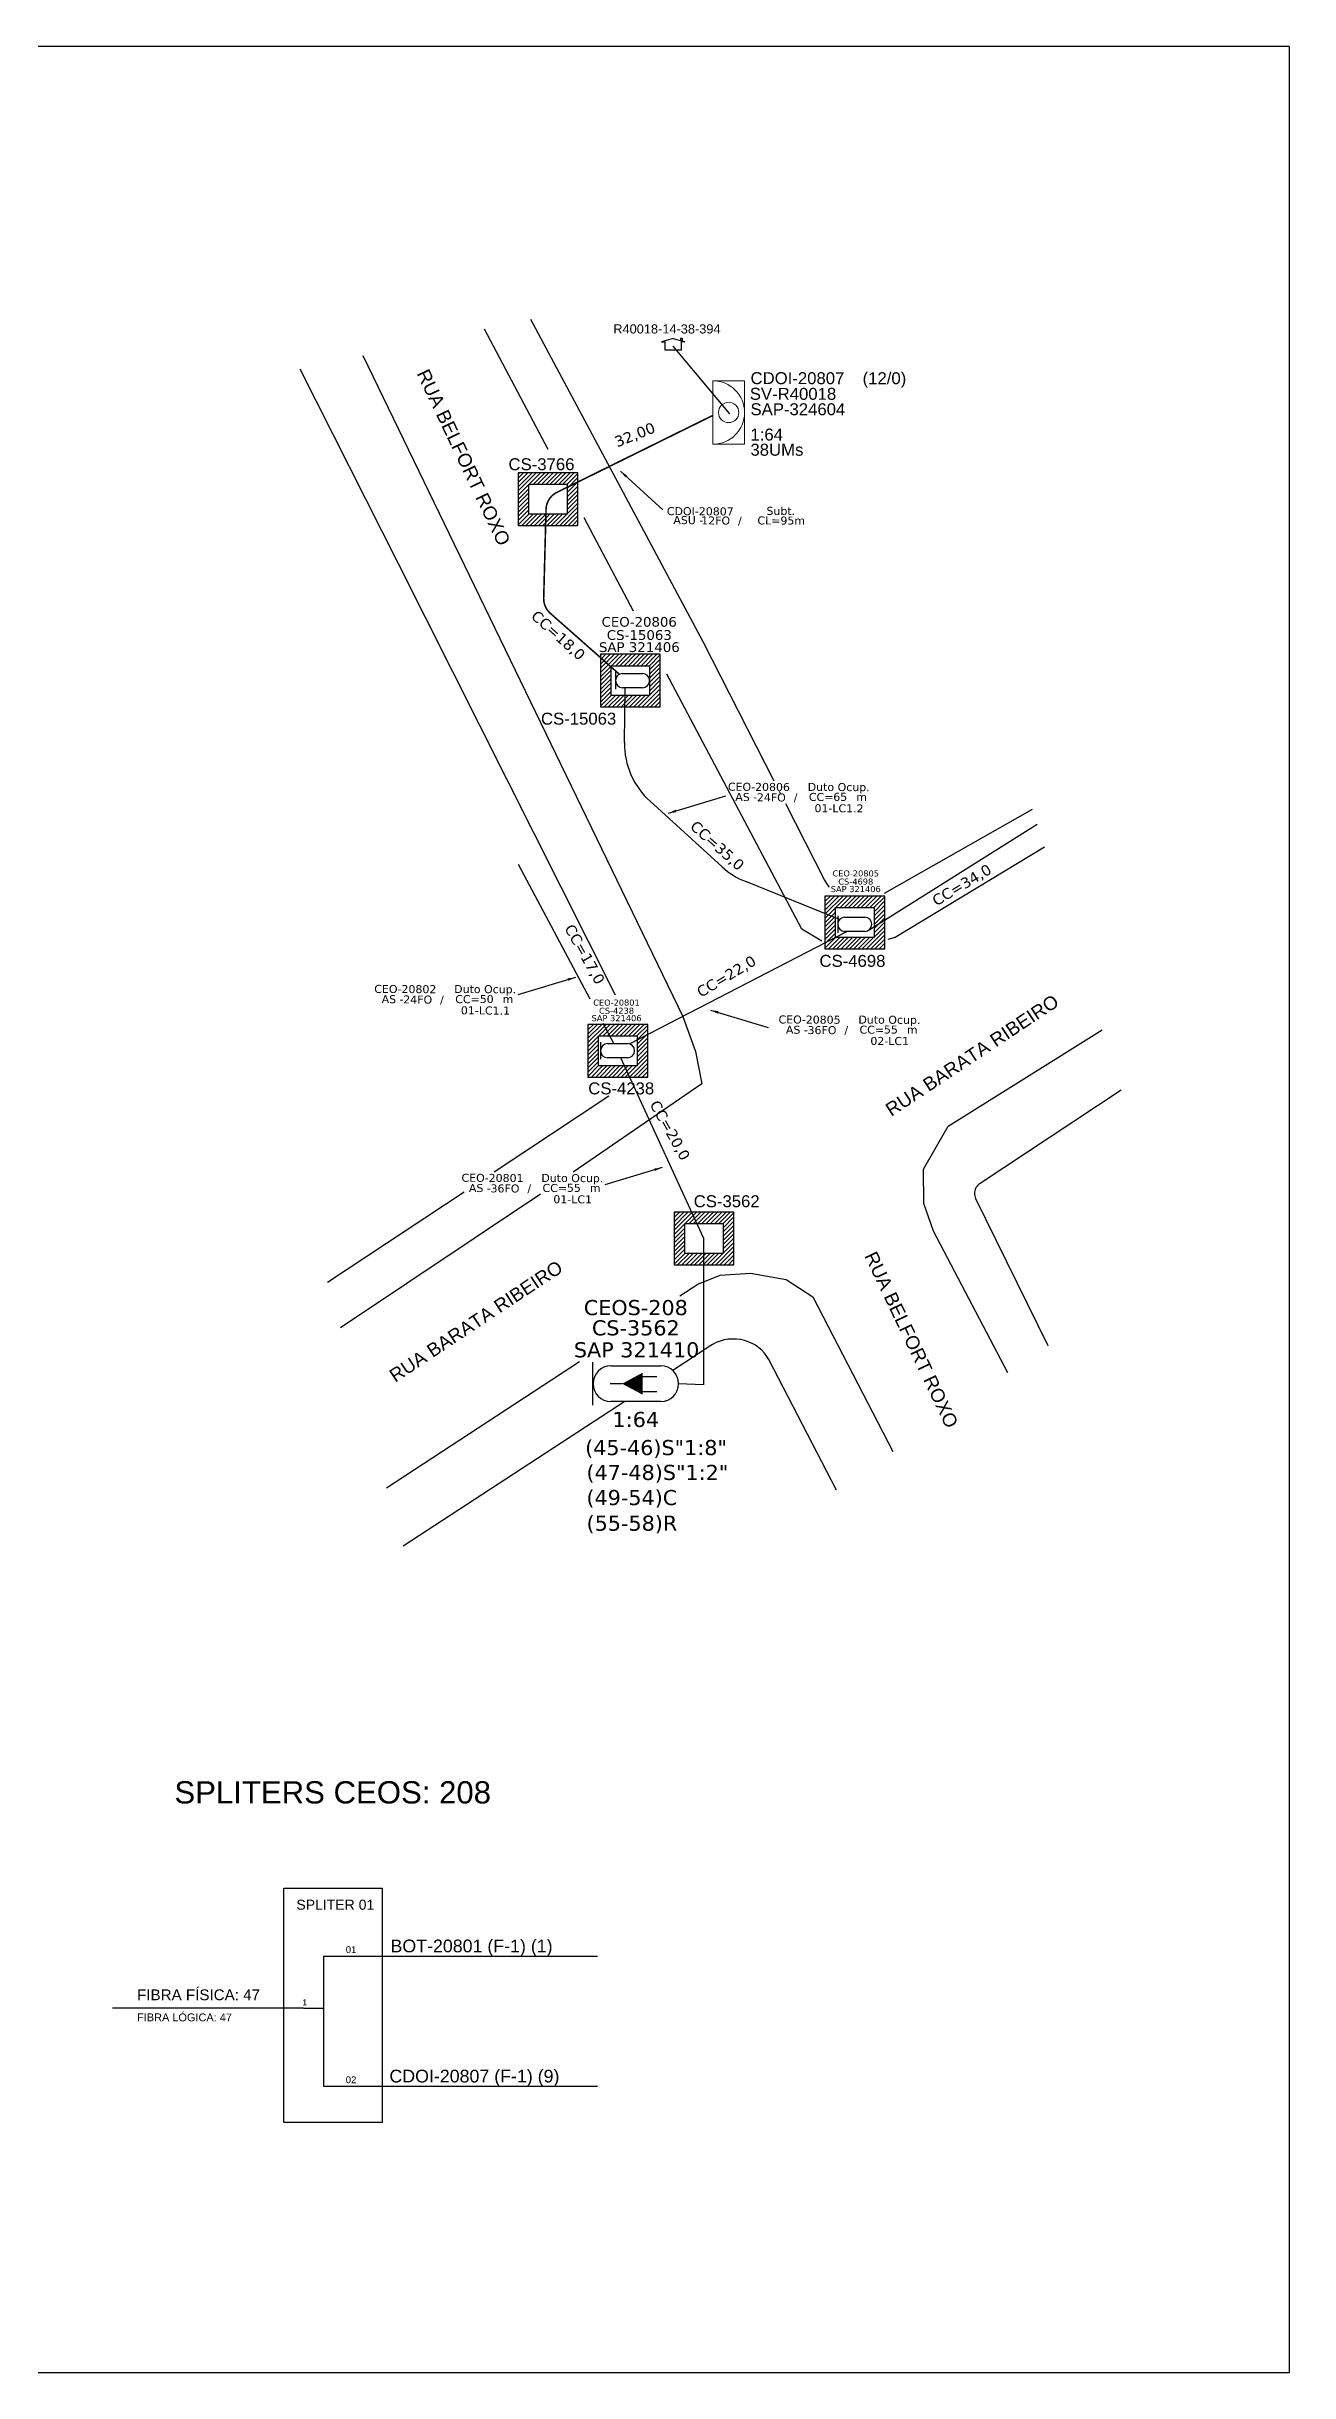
# Model space of a CAD drawing. Extents: x -4 to 837, y 1 to 595.
# Drawn here: x 520 to 837, y 1 to 595 of the extents above; entities that cross this region are included whole.
import ezdxf
from ezdxf.enums import TextEntityAlignment as Align

# ---------------------------------------------------------------- set-up
doc = ezdxf.new("R2010")
doc.units = 0
for name, color, linetype in [('10.0-Cartográfico', 4, 'Continuous'), ('10.1-Caixas Subterrâneas', 5, 'Continuous'), ('10.3-Nome das Ruas', 252, 'Continuous'), ('20.4-CEOS', 1, 'Continuous'), ('20.5-CEO', 1, 'Continuous'), ('CAP_A_INSTALAR', 1, 'Continuous'), ('celulas gpon', 7, 'Continuous'), ('Drop', 140, 'Continuous'), ('label_cabos', 7, 'Continuous'), ('Legenda', 1, 'Continuous'), ('surveys', 7, 'Continuous'), ('surveys legendas', 7, 'Continuous'), ('UNIFILAR', 7, 'Continuous')]:
    doc.layers.add(name, color=color, linetype=linetype)
doc.layers.add("20.0-LEGENDA DOS CDO'S", color=1, linetype='Continuous', lineweight=0)
doc.layers.add('20.1-CDO_INTERIOR', color=1, linetype='Continuous', lineweight=0)
doc.layers.add('EXTRA', color=50, linetype='Continuous', plot=False)
doc.styles.add('ARIAL', font='arial.ttf')
doc.styles.add('siredit', font='verdana.ttf')
doc.linetypes.add('FENCELINE1', pattern='A,0.25,-0.1,[133,ltypeshp.shx,S=0.1,R=0,X=-0.1,Y=0],-0.1,1', length=1.45)
doc.dimstyles.new('CC', dxfattribs={"dimtxt": 0.8, "dimasz": 2, "dimexe": 0.18, "dimexo": 0.0625, "dimgap": 0.09, "dimtad": 0, "dimdec": 0, "dimrnd": 1, "dimzin": 0, "dimdsep": 46, "dimtxsty": 'siredit', "dimblk": 'NONE', "dimcen": 0, "dimse1": 1, "dimse2": 1, "dimsd1": 1, "dimsd2": 1, "dimclrt": 7, "dimadec": 0, "dimazin": 0, "dimtfac": 1, "dimtdec": 0, "dimtofl": 0, "dimtmove": 0, "dimatfit": 3, "dimfxl": 0, "dimtolj": 1, "dimtzin": 0, "dimarcsym": 0})

# ---------------------------------------------------------------- blocks, each defined once
blk = doc.blocks.new('*X113')
at = {"color": 0, "linetype": 'Continuous'}
for p, q in [((-1.25, 0.34099), (-0.49099, 1.1)), ((-1.25, 0.517767), (-0.667767, 1.1)), ((-1.25, 0.694544), (-0.844544, 1.1)), ((-1.25, 0.87132), (-1.02132, 1.1)), ((-1.25, 1.048097), (-1.198097, 1.1)), ((-0.789214, 0.625), (-0.314214, 1.1)), ((-0.612437, 0.625), (-0.137437, 1.1)), ((-0.43566, 0.625), (0.03934, 1.1)), ((-0.258883, 0.625), (0.216117, 1.1)), ((-0.082107, 0.625), (0.392893, 1.1)), ((0.09467, 0.625), (0.56967, 1.1)), ((0.271447, 0.625), (0.746447, 1.1)), ((0.448223, 0.625), (0.923223, 1.1)), ((0.625, 0.625), (1.1, 1.1)), ((0.801777, 0.625), (1.25, 1.073223)), ((-1.25, 0.164214), (-0.8035, 0.610714)), ((-1.25, -0.012563), (-0.8035, 0.433937)), ((-1.25, -0.18934), (-0.8035, 0.25716)), ((-1.25, -0.366117), (-0.8035, 0.080383)), ((0.8035, 0.449947), (1.25, 0.896447)), ((0.8035, 0.27317), (1.25, 0.71967)), ((0.8035, 0.096393), (1.25, 0.542893)), ((0.8035, -0.080383), (1.25, 0.366117)), ((0.8035, -0.25716), (1.25, 0.18934)), ((0.8035, -0.433937), (1.25, 0.012563)), ((-1.25, -0.542893), (-0.8035, -0.096393)), ((-1.25, -0.71967), (-0.8035, -0.27317)), ((-1.25, -0.896447), (-0.8035, -0.449947)), ((-1.25, -1.073223), (-0.801777, -0.625)), ((-1.1, -1.1), (-0.625, -0.625)), ((-0.923223, -1.1), (-0.448223, -0.625)), ((-0.746447, -1.1), (-0.271447, -0.625)), ((-0.56967, -1.1), (-0.09467, -0.625)), ((-0.392893, -1.1), (0.082107, -0.625)), ((-0.216117, -1.1), (0.258883, -0.625)), ((-0.03934, -1.1), (0.43566, -0.625)), ((0.137437, -1.1), (0.612437, -0.625)), ((0.314214, -1.1), (0.789214, -0.625)), ((0.49099, -1.1), (1.25, -0.34099)), ((0.667767, -1.1), (1.25, -0.517767)), ((0.8035, -0.610714), (1.25, -0.164214)), ((0.844544, -1.1), (1.25, -0.694544)), ((1.02132, -1.1), (1.25, -0.87132)), ((1.198097, -1.1), (1.25, -1.048097))]:
    blk.add_line(p, q, dxfattribs=at)
blk = doc.blocks.new('_None')
blk = doc.blocks.new('Inst CB DT OCUP CFOA-SM-AS-80-TS-24')
at = {"layer": 'label_cabos', "color": 0, "style": 'siredit'}
for tag, flags, p in [('ID_ATIVIDADE', 3, (1.31, 2.67)), ('FATOR', 1, (11.56, 2.55))]:
    blk.add_attdef(tag, text='', height=1, rotation=359.69, dxfattribs=dict(at, flags=flags)).set_placement(p, align=Align.MIDDLE_CENTER)
for tag, p in [('TIPO_CABO', (1.76, 0)), ('DESTINO_CABO', (3.13, 1.26)), ('CABO', (4.69, -0.05)), ('/', (7.71, -0.05)), ('LANCE', (10.91, 0)), ('TIPO_CABO', (13.11, 1.24)), ('UND', (15.96, 0)), ('FID', (13.15, -1.41))]:
    blk.add_attdef(tag, text='', height=1, rotation=359.69, dxfattribs=at).set_placement(p, align=Align.MIDDLE_CENTER)
blk.add_attdef('QTDE', (12.43, -0.47), '', height=1, rotation=359.69, dxfattribs=at)
blk = doc.blocks.new('LEGENDA DOS CABOS')
at = {"layer": 'EXTRA', "color": 0, "style": 'siredit'}
for tag, p in [('ID', (4.6, 0.97)), ('XX', (9.03, 0.97))]:
    blk.add_attdef(tag, text='', height=0.48, rotation=359.69, dxfattribs=at).set_placement(p, align=Align.MIDDLE_CENTER)
at = {"layer": 'Legenda', "color": 0, "style": 'siredit'}
for tag, p in [('TIPO_CABO', (1.31, 0)), ('CABO', (4.69, -0.05)), ('/', (6.81, -0.05)), ('METROS', (10.03, -0.05))]:
    blk.add_attdef(tag, text='', height=0.8, rotation=359.69, dxfattribs=at).set_placement(p, align=Align.MIDDLE_CENTER)
blk = doc.blocks.new('Inst CB DT OCUP CFOA-SM-AS-80-TS-36')
at = {"layer": 'label_cabos', "color": 0, "style": 'siredit'}
for tag, flags, p in [('ID_ATIVIDADE', 3, (1.31, 2.67)), ('FATOR', 1, (11.56, 2.55))]:
    blk.add_attdef(tag, text='', height=1, rotation=359.69, dxfattribs=dict(at, flags=flags)).set_placement(p, align=Align.MIDDLE_CENTER)
for tag, p in [('TIPO_CABO', (1.76, 0)), ('DESTINO_CABO', (3.13, 1.26)), ('CABO', (4.69, -0.05)), ('/', (7.71, -0.05)), ('LANCE', (10.91, 0)), ('TIPO_CABO', (13.11, 1.24)), ('UND', (15.96, 0)), ('FID', (13.15, -1.41))]:
    blk.add_attdef(tag, text='', height=1, rotation=359.69, dxfattribs=at).set_placement(p, align=Align.MIDDLE_CENTER)
blk.add_attdef('QTDE', (12.43, -0.47), '', height=1, rotation=359.69, dxfattribs=at)
blk = doc.blocks.new('*U121')
at = {"layer": '20.4-CEOS', "color": 7, "style": 'siredit'}
for tag, p in [('FIBRAS_SPLITTER', (0, 0)), ('FIBRAS_TOP_C', (0, -4.13)), ('RESERVA_FINAIS', (0, -5.46))]:
    blk.add_attdef(tag, p, '', height=1.01, dxfattribs=at)
for tag, p, flags in [('ID_ATIVIDADE', (0, -6.77), 3), ('FATOR', (0, -8.09), 1), ('QTDE', (0, -9.4), 1), ('FID', (0, -10.71), 1)]:
    blk.add_attdef(tag, p, '', height=1.01, dxfattribs=dict(at, flags=flags))
blk = doc.blocks.new('*U119')
at = {"layer": '20.4-CEOS', "color": 7, "style": 'siredit'}
blk.add_attdef('FIBRAS_SPLITTER', (0, 0), '', height=1.01, dxfattribs=at)
for tag, p, flags in [('ID_ATIVIDADE', (0, -1.48), 3), ('QTDE', (0, -4.11), 1), ('FATOR', (0, -2.79), 1), ('FID', (0, -5.42), 1)]:
    blk.add_attdef(tag, p, '', height=1.01, dxfattribs=dict(at, flags=flags))
blk = doc.blocks.new('SURVEY_SURVEY')
for p, q in [((0, 0.0000127), (-0.0000126, 0.000009)), ((-0.0000126, 0.000009), (-0.0000086, 0.000009)), ((-0.0000086, 0), (-0.0000086, 0.000009)), ((0.0000086, 0), (-0.0000086, 0)), ((0, 0.0000127), (0.0000126, 0.000009)), ((0.0000084, 0.0000132), (0.0000098, 0.0000132)), ((0.0000084, 0.0000103), (0.0000084, 0.0000132)), ((0.0000126, 0.000009), (0.0000086, 0.000009)), ((0.0000086, 0.000009), (0.0000086, 0)), ((0.0000098, 0.0000132), (0.0000098, 0.0000099))]:
    blk.add_line(p, q)

msp = doc.modelspace()

# ---------------------------------------------------------------- linework, layer by layer
for p, q in [((837.17, 595.26), (-3.83, 595.26)), ((837.17, 1.26), (837.17, 595.26)), ((-3.83, 1.26), (837.17, 1.26))]:
    msp.add_line(p, q)
at = {"color": 0, "linetype": 'Continuous'}
for p, q in [((642.84, 483.5), (642.84, 483.5)), ((721.21, 375.38), (721.21, 375.38)), ((660.67, 342.62), (660.67, 342.62))]:
    msp.add_line(p, q, dxfattribs=at)
at = {"color": 5, "linetype": 'Continuous'}
msp.add_line((663.89, 437.14), (663.89, 437.14), dxfattribs=at)
at = {"color": 7}
msp.add_lwpolyline([(580.23, 124.96), (605.41, 124.96), (605.41, 65.1), (580.23, 65.1)], close=True, dxfattribs=at)
at = {"layer": '10.0-Cartográfico'}
for points in [[(647.76, 492.34), (631.51, 523.05)], [(643.25, 525.59), (687.33, 443.28), (705.43, 407.75)], [(665.03, 353.02), (609.54, 463.12), (584.48, 512.85)], [(600.43, 516.31), (682.19, 347.58), (685.41, 338.63), (687.07, 330.39), (654.19, 307.81)], [(669.6, 451.08), (656.99, 474.9)], [(717.66, 366.77), (712.58, 369.87), (678.13, 434.96)], [(706.8, 405.07), (707.05, 404.58)], [(708.41, 401.91), (718.37, 382.36), (718.88, 381.49), (719.5, 380.69), (719.54, 380.64)], [(733.75, 379.02), (771.49, 400.51)], [(774.58, 390.76), (736.44, 367.76), (734.53, 367.25)], [(749.99, 319.57), (789.32, 344.13)], [(634.01, 307.85), (663.33, 327.25)], [(794.18, 328.74), (758.11, 304.89), (757.81, 304.7), (757.58, 304.45), (757.35, 304.19), (757.15, 303.94), (756.99, 303.66), (756.86, 303.35), (756.76, 303.04), (756.73, 302.7), (756.7, 302.39), (756.71, 302.07), (756.78, 301.73), (756.85, 301.42), (756.99, 301.08)], [(765.23, 256.56), (746.22, 292.72), (743.76, 299.8), (743.64, 308.56), (749.99, 319.57)], [(591.39, 279.66), (626.32, 302.76)], [(645.87, 302.14), (594.72, 268.07)], [(756.99, 301.08), (775.46, 263.56)], [(681.4, 276.2), (686.01, 279.22), (691.76, 281.51), (699.45, 282.04), (708.62, 280.37), (715.41, 275.99), (735.81, 236.43)], [(721.43, 226.6), (704.15, 259.91), (703.67, 260.75), (703.05, 261.58), (702.37, 262.32), (701.59, 262.96), (700.78, 263.57), (699.87, 264.06), (698.92, 264.48), (697.91, 264.81), (696.9, 265.05), (695.86, 265.16), (694.79, 265.18), (693.75, 265.11), (692.71, 264.94), (691.71, 264.65), (690.74, 264.26), (689.81, 263.82), (689.31, 263.5), (679.6, 257.17)], [(606.48, 227.16), (655.83, 259.46)], [(667.4, 249.22), (610.75, 212.29)]]:
    msp.add_lwpolyline(points, dxfattribs=at)
at = {"layer": '10.1-Caixas Subterrâneas', "color": 30}
for p, q in [((640.11, 486.4), (640.11, 472.96)), ((655.38, 486.4), (640.11, 486.4)), ((642.84, 475.86), (642.84, 483.5)), ((642.84, 483.5), (652.65, 483.5)), ((652.65, 483.5), (652.65, 475.86)), ((655.38, 472.96), (655.38, 486.4)), ((652.65, 475.86), (642.84, 475.86)), ((640.11, 472.96), (655.38, 472.96)), ((661.16, 440.04), (661.16, 426.6)), ((676.44, 440.04), (661.16, 440.04)), ((676.44, 426.6), (676.44, 440.04)), ((663.89, 429.5), (663.89, 437.14)), ((663.89, 437.14), (673.71, 437.14)), ((673.71, 437.14), (673.71, 429.5)), ((673.71, 429.5), (663.89, 429.5)), ((661.16, 426.6), (676.44, 426.6)), ((718.49, 378.29), (718.49, 364.85)), ((733.76, 378.29), (718.49, 378.29)), ((721.21, 367.75), (721.21, 375.38)), ((721.21, 375.38), (731.03, 375.38)), ((731.03, 375.38), (731.03, 367.75)), ((733.76, 364.85), (733.76, 378.29)), ((718.49, 364.85), (733.76, 364.85)), ((731.03, 367.75), (721.21, 367.75)), ((657.95, 345.53), (657.95, 332.09)), ((673.22, 345.53), (657.95, 345.53)), ((673.22, 332.09), (673.22, 345.53)), ((660.67, 334.99), (660.67, 342.62)), ((660.67, 342.62), (670.49, 342.62)), ((670.49, 342.62), (670.49, 334.99)), ((670.49, 334.99), (660.67, 334.99)), ((657.95, 332.09), (673.22, 332.09)), ((679.95, 297.59), (679.95, 284.15)), ((695.22, 297.59), (679.95, 297.59)), ((695.22, 284.15), (695.22, 297.59)), ((682.68, 294.69), (682.68, 294.69)), ((682.68, 287.05), (682.68, 294.69)), ((682.68, 294.69), (692.5, 294.69)), ((692.5, 294.69), (692.5, 287.05)), ((692.5, 287.05), (682.68, 287.05)), ((679.95, 284.15), (695.22, 284.15))]:
    msp.add_line(p, q, dxfattribs=at)
at = {"layer": '20.1-CDO_INTERIOR', "color": 1, "lineweight": 18}
msp.add_lwpolyline([(697.97, 493.68), (697.95, 509.92), (689.84, 509.91), (689.85, 493.68)], close=True, dxfattribs=at)
msp.add_circle((693.9, 501.8), 2.6, dxfattribs=at)
msp.add_arc((689.84, 501.79), 8.12, 270.05309, 90.05309, dxfattribs=at)
at = {"layer": '20.4-CEOS', "color": 7}
for p, q in [((663.8, 258.33), (676.57, 258.33)), ((676.57, 249.22), (663.8, 249.22))]:
    msp.add_line(p, q, dxfattribs=at)
for points in [[(659.24, 248.29), (659.24, 259.26)], [(671.7, 255.58), (675.57, 255.58)], [(666.66, 253.77), (663.59, 253.77)], [(671.7, 251.79), (675.57, 251.79)]]:
    msp.add_lwpolyline(points, dxfattribs=at)
msp.add_lwpolyline([(666.66, 253.77, 0, 5.62, 0), (671.93, 253.77, 5.62, 5.62, 0)], format="xyseb", dxfattribs=at)
for centre, start, end in [((663.8, 253.77), 90, 270), ((676.57, 253.77), 270, 90)]:
    msp.add_arc(centre, 4.55, start, end, dxfattribs=at)
at = {"layer": '20.5-CEO', "color": 5}
for p, q in [((666.81, 435.13), (671.89, 435.13)), ((671.89, 431.51), (666.81, 431.51))]:
    msp.add_line(p, q, dxfattribs=at)
at = {"layer": '20.5-CEO', "color": 7}
for p, q in [((723.56, 372.91), (728.65, 372.91)), ((728.65, 369.28), (723.56, 369.28)), ((662.97, 340.62), (668.06, 340.62)), ((668.06, 336.99), (662.97, 336.99))]:
    msp.add_line(p, q, dxfattribs=at)
at = {"layer": '20.5-CEO', "color": 5}
msp.add_lwpolyline([(664.99, 435.51), (664.99, 431.13)], dxfattribs=at)
at = {"layer": '20.5-CEO', "color": 7}
for points in [[(721.75, 373.29), (721.75, 368.91)], [(661.16, 340.99), (661.16, 336.62)]]:
    msp.add_lwpolyline(points, dxfattribs=at)
at = {"layer": '20.5-CEO', "color": 5}
for centre, start, end in [((666.81, 433.32), 90, 270), ((671.89, 433.32), 270, 90)]:
    msp.add_arc(centre, 1.81, start, end, dxfattribs=at)
at = {"layer": '20.5-CEO', "color": 7}
for centre, start, end in [((723.56, 371.1), 90, 270), ((728.65, 371.1), 270, 90), ((662.97, 338.8), 90, 270), ((668.06, 338.8), 270, 90)]:
    msp.add_arc(centre, 1.81, start, end, dxfattribs=at)
at = {"layer": 'CAP_A_INSTALAR', "color": 7, "linetype": 'FENCELINE1', "ltscale": 4}
for p, q in [((667.28, 417.51), (667.42, 431.51)), ((692.25, 385.75), (673.82, 402.5)), ((729.82, 369.71), (772.71, 396.67)), ((658.54, 352.01), (640.25, 386.38)), ((722.25, 372.35), (698.25, 381.99)), ((668.6, 340.54), (724.09, 369.28)), ((664.6, 340.62), (661.86, 345.76)), ((687.5, 290.99), (666.39, 336.99)), ((687.5, 290.99), (687.5, 253.49))]:
    msp.add_line(p, q, dxfattribs=at)
at = {"layer": 'CAP_A_INSTALAR', "color": 7, "linetype": 'FENCELINE1', "ltscale": 2}
msp.add_line((687.5, 253.49), (681.12, 253.77), dxfattribs=at)
at = {"layer": 'CAP_A_INSTALAR', "color": 1, "linetype": 'FENCELINE1', "ltscale": 4}
msp.add_lwpolyline([(665.98, 434.94, 0.4, 0.4, 0), (648.34, 450.51, 0.4, 0.4, -0.222099), (646.65, 454.39, 0.4, 0.4, 0), (647.25, 477.06, 0.4, 0.4, -0.278433), (650.04, 481.41, 0.4, 0.4, 0), (689.84, 501.04, 0.4, 0.4, 0)], format="xyseb", dxfattribs=at)
at = {"layer": 'CAP_A_INSTALAR', "color": 7, "linetype": 'FENCELINE1', "ltscale": 4}
for centre, start, end in [((687.28, 417.3), 179.41577, 227.72383), ((705.7, 400.55), 227.72383, 248.12013)]:
    msp.add_arc(centre, 20, start, end, dxfattribs=at)
at = {"layer": 'Drop'}
msp.add_lwpolyline([(694.2, 501.47), (679.71, 518.71)], dxfattribs=at)
at = {"layer": 'UNIFILAR', "color": 10, "linetype": 'Continuous'}
for points in [[(590.39, 107.6), (660.42, 107.6)], [(585.31, 94.31), (536.54, 94.31)], [(590.39, 74.37), (660.42, 74.37)]]:
    msp.add_lwpolyline(points, dxfattribs=at)
at = {"layer": 'UNIFILAR', "linetype": 'Continuous'}
for points in [[(590.39, 107.6), (590.39, 74.37)], [(585.31, 94.31), (590.39, 94.31)]]:
    msp.add_lwpolyline(points, dxfattribs=at)

# ---------------------------------------------------------------- block references
at = {"layer": '10.1-Caixas Subterrâneas', "color": 30, "xscale": 6.108164328971514, "yscale": 6.108164328971514, "zscale": 12.21632865794303}
for p, rotation in [((647.75, 479.68), 180.0000000000622), ((668.8, 433.32), 180.0000000000622), ((726.12, 371.57), 180.0000000000622), ((665.58, 338.81), 180.0000000000625), ((687.59, 290.87), 180.0000000000625)]:
    msp.add_blockref('*X113', p, dxfattribs=dict(at, rotation=rotation))
at = {"layer": '20.4-CEOS', "color": 0, "lineweight": 0}
ref = msp.add_blockref('*U121', (657.23, 235.53), dxfattribs=dict(at, xscale=3.820138868211348, yscale=3.820138868211348, zscale=3.820138868211348))
ref.add_attrib('FIBRAS_SPLITTER', '(45-46)S"1:8"', (657.23, 235.53), dxfattribs={"color": 7, "height": 3.8571, "style": 'siredit'})
ref.add_attrib('FIBRAS_TOP_C', '(49-54)C', (657.57, 222.77), dxfattribs={"color": 7, "height": 3.857, "style": 'siredit'})
ref.add_attrib('RESERVA_FINAIS', '(55-58)R', (657.6, 216.23), dxfattribs={"color": 7, "height": 3.857, "style": 'siredit'})
at = {"layer": '20.4-CEOS', "color": 0, "lineweight": 0, "xscale": 3.820138868211348, "yscale": 3.820138868211348, "zscale": 3.820138868211348}
msp.add_blockref('*U119', (657.57, 229.19), dxfattribs=at).add_auto_attribs({'FIBRAS_SPLITTER': '(47-48)S"1:2"'})
at = {"layer": 'label_cabos', "color": 0, "lineweight": 0}
ref = msp.add_blockref('LEGENDA DOS CABOS', (677.99, 473.24), dxfattribs=dict(at, xscale=2.043390031501771, yscale=2.043390031501771, zscale=2.043390031501771))
ref.add_attrib('ID', 'CDOI-20807', dxfattribs={"color": 0, "height": 2.043, "rotation": 359.69001, "style": 'siredit'}).set_placement((686.65, 476.57), align=Align.MIDDLE_CENTER)
ref.add_attrib('CABO', '12FO', dxfattribs={"color": 0, "height": 2.043, "rotation": 359.69001, "style": 'siredit'}).set_placement((690.58, 474.21), align=Align.MIDDLE_CENTER)
ref.add_attrib('METROS', 'CL=95m', dxfattribs={"color": 0, "height": 2.043, "rotation": 359.69001, "style": 'siredit'}).set_placement((707.33, 474.21), align=Align.MIDDLE_CENTER)
ref.add_attrib('XX', 'Subt.', dxfattribs={"color": 0, "height": 2.043, "rotation": 359.69001, "style": 'siredit'}).set_placement((707.22, 476.66), align=Align.MIDDLE_CENTER)
ref.add_attrib('/', '/', dxfattribs={"color": 0, "height": 2.04, "rotation": 359.69001, "style": 'siredit'}).set_placement((696.77, 474.21), align=Align.MIDDLE_CENTER)
ref.add_attrib('TIPO_CABO', 'ASU -', dxfattribs={"color": 0, "height": 2.043, "rotation": 359.69001, "style": 'siredit'}).set_placement((683.59, 474.31), align=Align.MIDDLE_CENTER)
ref = msp.add_blockref('Inst CB DT OCUP CFOA-SM-AS-80-TS-24', (695.23, 403.61), dxfattribs=dict(at, xscale=2.043390031501771, yscale=2.043390031501771, zscale=2.043390031501771))
ref.add_attrib('DESTINO_CABO', 'CEO-20806', dxfattribs={"color": 0, "height": 2.043, "rotation": 359.69001, "style": 'siredit'}).set_placement((701.63, 406.19), align=Align.MIDDLE_CENTER)
ref.add_attrib('CABO', '24FO', dxfattribs={"color": 0, "height": 2.043, "rotation": 359.69001, "style": 'siredit'}).set_placement((704.8, 403.5), align=Align.MIDDLE_CENTER)
ref.add_attrib('TIPO_CABO', 'Duto Ocup.', dxfattribs={"color": 0, "height": 2.043, "rotation": 359.69001, "style": 'siredit'}).set_placement((722.01, 406.15), align=Align.MIDDLE_CENTER)
ref.add_attrib('/', '/', dxfattribs={"color": 0, "height": 2.04, "rotation": 359.69001, "style": 'siredit'}).set_placement((710.99, 403.5), align=Align.MIDDLE_CENTER)
ref.add_attrib('TIPO_CABO', 'AS - ', dxfattribs={"color": 0, "height": 2.043, "rotation": 359.69001, "style": 'siredit'}).set_placement((698.83, 403.6), align=Align.MIDDLE_CENTER)
ref.add_attrib('FID', '01-LC1.2', dxfattribs={"color": 0, "height": 2.043, "rotation": 359.69001, "style": 'siredit'}).set_placement((722.09, 400.72), align=Align.MIDDLE_CENTER)
ref.add_attrib('LANCE', 'CC=', dxfattribs={"color": 0, "height": 2.043, "rotation": 359.69001, "style": 'siredit'}).set_placement((717.52, 403.61), align=Align.MIDDLE_CENTER)
ref.add_attrib('QTDE', '65', (720.62, 402.64), dxfattribs={"color": 0, "height": 2.043, "rotation": 359.69001, "style": 'siredit'})
ref.add_attrib('UND', 'm', dxfattribs={"color": 0, "height": 2.04, "rotation": 359.69001, "style": 'siredit'}).set_placement((727.85, 403.61), align=Align.MIDDLE_CENTER)
ref = msp.add_blockref('Inst CB DT OCUP CFOA-SM-AS-80-TS-24', (604.9, 351.98), dxfattribs=dict(at, xscale=2.043390031501771, yscale=2.043390031501771, zscale=2.043390031501771))
ref.add_attrib('DESTINO_CABO', 'CEO-20802', dxfattribs={"color": 0, "height": 2.043, "rotation": 359.69001, "style": 'siredit'}).set_placement((611.3, 354.56), align=Align.MIDDLE_CENTER)
ref.add_attrib('CABO', '24FO', dxfattribs={"color": 0, "height": 2.043, "rotation": 359.69001, "style": 'siredit'}).set_placement((614.47, 351.88), align=Align.MIDDLE_CENTER)
ref.add_attrib('TIPO_CABO', 'Duto Ocup.', dxfattribs={"color": 0, "height": 2.043, "rotation": 359.69001, "style": 'siredit'}).set_placement((631.69, 354.53), align=Align.MIDDLE_CENTER)
ref.add_attrib('/', '/', dxfattribs={"color": 0, "height": 2.04, "rotation": 359.69001, "style": 'siredit'}).set_placement((620.66, 351.88), align=Align.MIDDLE_CENTER)
ref.add_attrib('TIPO_CABO', 'AS - ', dxfattribs={"color": 0, "height": 2.043, "rotation": 359.69001, "style": 'siredit'}).set_placement((608.5, 351.97), align=Align.MIDDLE_CENTER)
ref.add_attrib('FID', '01-LC1.1', dxfattribs={"color": 0, "height": 2.043, "rotation": 359.69001, "style": 'siredit'}).set_placement((631.77, 349.09), align=Align.MIDDLE_CENTER)
ref.add_attrib('LANCE', 'CC=', dxfattribs={"color": 0, "height": 2.043, "rotation": 359.69001, "style": 'siredit'}).set_placement((627.19, 351.98), align=Align.MIDDLE_CENTER)
ref.add_attrib('QTDE', '50', (630.3, 351.01), dxfattribs={"color": 0, "height": 2.043, "rotation": 359.69001, "style": 'siredit'})
ref.add_attrib('UND', 'm', dxfattribs={"color": 0, "height": 2.04, "rotation": 359.69001, "style": 'siredit'}).set_placement((637.52, 351.98), align=Align.MIDDLE_CENTER)
ref = msp.add_blockref('Inst CB DT OCUP CFOA-SM-AS-80-TS-36', (708.17, 344.18), dxfattribs=dict(at, xscale=2.043390031501771, yscale=2.043390031501771, zscale=2.043390031501771))
ref.add_attrib('DESTINO_CABO', 'CEO-20805', dxfattribs={"color": 0, "height": 2.043, "rotation": 359.69001, "style": 'siredit'}).set_placement((714.57, 346.76), align=Align.MIDDLE_CENTER)
ref.add_attrib('CABO', '36FO', dxfattribs={"color": 0, "height": 2.043, "rotation": 359.69001, "style": 'siredit'}).set_placement((717.74, 344.07), align=Align.MIDDLE_CENTER)
ref.add_attrib('TIPO_CABO', 'Duto Ocup.', dxfattribs={"color": 0, "height": 2.043, "rotation": 359.69001, "style": 'siredit'}).set_placement((734.96, 346.72), align=Align.MIDDLE_CENTER)
ref.add_attrib('/', '/', dxfattribs={"color": 0, "height": 2.04, "rotation": 359.69001, "style": 'siredit'}).set_placement((723.93, 344.07), align=Align.MIDDLE_CENTER)
ref.add_attrib('TIPO_CABO', 'AS - ', dxfattribs={"color": 0, "height": 2.043, "rotation": 359.69001, "style": 'siredit'}).set_placement((711.77, 344.17), align=Align.MIDDLE_CENTER)
ref.add_attrib('FID', '02-LC1', dxfattribs={"color": 0, "height": 2.043, "rotation": 359.69001, "style": 'siredit'}).set_placement((735.04, 341.29), align=Align.MIDDLE_CENTER)
ref.add_attrib('LANCE', 'CC=', dxfattribs={"color": 0, "height": 2.043, "rotation": 359.69001, "style": 'siredit'}).set_placement((730.46, 344.18), align=Align.MIDDLE_CENTER)
ref.add_attrib('QTDE', '55', (733.57, 343.21), dxfattribs={"color": 0, "height": 2.043, "rotation": 359.69001, "style": 'siredit'})
ref.add_attrib('UND', 'm', dxfattribs={"color": 0, "height": 2.04, "rotation": 359.69001, "style": 'siredit'}).set_placement((740.79, 344.18), align=Align.MIDDLE_CENTER)
ref = msp.add_blockref('Inst CB DT OCUP CFOA-SM-AS-80-TS-36', (627.19, 303.75), dxfattribs=dict(at, xscale=2.043390031501771, yscale=2.043390031501771, zscale=2.043390031501771))
ref.add_attrib('DESTINO_CABO', 'CEO-20801', dxfattribs={"color": 0, "height": 2.043, "rotation": 359.69001, "style": 'siredit'}).set_placement((633.58, 306.33), align=Align.MIDDLE_CENTER)
ref.add_attrib('CABO', '36FO', dxfattribs={"color": 0, "height": 2.043, "rotation": 359.69001, "style": 'siredit'}).set_placement((636.76, 303.64), align=Align.MIDDLE_CENTER)
ref.add_attrib('TIPO_CABO', 'Duto Ocup.', dxfattribs={"color": 0, "height": 2.043, "rotation": 359.69001, "style": 'siredit'}).set_placement((653.97, 306.29), align=Align.MIDDLE_CENTER)
ref.add_attrib('/', '/', dxfattribs={"color": 0, "height": 2.04, "rotation": 359.69001, "style": 'siredit'}).set_placement((642.95, 303.64), align=Align.MIDDLE_CENTER)
ref.add_attrib('TIPO_CABO', 'AS - ', dxfattribs={"color": 0, "height": 2.043, "rotation": 359.69001, "style": 'siredit'}).set_placement((630.79, 303.74), align=Align.MIDDLE_CENTER)
ref.add_attrib('FID', '01-LC1', dxfattribs={"color": 0, "height": 2.043, "rotation": 359.69001, "style": 'siredit'}).set_placement((654.05, 300.86), align=Align.MIDDLE_CENTER)
ref.add_attrib('LANCE', 'CC=', dxfattribs={"color": 0, "height": 2.043, "rotation": 359.69001, "style": 'siredit'}).set_placement((649.48, 303.75), align=Align.MIDDLE_CENTER)
ref.add_attrib('QTDE', '55', (652.58, 302.78), dxfattribs={"color": 0, "height": 2.043, "rotation": 359.69001, "style": 'siredit'})
ref.add_attrib('UND', 'm', dxfattribs={"color": 0, "height": 2.04, "rotation": 359.69001, "style": 'siredit'}).set_placement((659.81, 303.75), align=Align.MIDDLE_CENTER)
at = {"layer": 'surveys', "color": 151, "xscale": 233642.2177580126, "yscale": 233642.2177580126, "zscale": 233642.2177580126}
msp.add_blockref('SURVEY_SURVEY', (679.72, 517.73), dxfattribs=at)

# ---------------------------------------------------------------- texts
at = {"style": 'ARIAL'}
msp.add_text('BOT-20801 (F-1) (1)', height=3.2532, dxfattribs=at).set_placement((607.51, 108.56))
at = {"color": 1, "style": 'ARIAL'}
msp.add_text('CDOI-20807 (F-1) (9)', height=3.2532, dxfattribs=at).set_placement((607.24, 75.32))
at = {"insert": (552.31, 152.26), "char_height": 5.6929, "width": 210.7029, "attachment_point": 1, "style": 'ARIAL'}
msp.add_mtext('SPLITERS CEOS: 208', dxfattribs=at)
at = {"color": 1, "lineweight": 0, "insert": (583.47, 122), "char_height": 2.563, "width": 38.8581, "attachment_point": 1, "style": 'ARIAL'}
msp.add_mtext('SPLITER 01', dxfattribs=at)
at = {"lineweight": 0, "attachment_point": 1, "style": 'ARIAL'}
for s, insert, char_height, width in [('01', (596.08, 110.12), 1.745, 2.6002), ('FIBRA FÍSICA: 47', (542.78, 99.09), 2.7708, 42.0066), ('1', (584.99, 96.56), 1.54, 2.2947), ('02', (596.08, 76.88), 1.745, 2.6002)]:
    msp.add_mtext(s, dxfattribs=dict(at, insert=insert, char_height=char_height, width=width))
at = {"lineweight": 0, "insert": (542.78, 90.93), "char_height": 2.0007, "width": 30.3325, "attachment_point": 7, "rotation": 359.92659, "style": 'ARIAL'}
msp.add_mtext('FIBRA LÓGICA: 47', dxfattribs=at)
at = {"layer": '10.1-Caixas Subterrâneas', "color": 30, "style": 'ARIAL'}
for s, p in [('CS-3766', (637.66, 487.05)), ('CS-15063', (645.96, 422.08)), ('CS-4698', (717.1, 360.22)), ('CS-4238', (658.03, 327.66)), ('CS-3562', (684.97, 298.84))]:
    msp.add_text(s, height=3.056, dxfattribs=at).set_placement(p)
at = {"layer": '10.3-Nome das Ruas', "color": 5, "style": 'ARIAL'}
for s, rotation, p in [('RUA BELFORT ROXO', 295.41497, (614.12, 511.78)), ('RUA BARATA RIBEIRO', 33.55489, (735.44, 321.89)), ('RUA BELFORT ROXO', 295.41497, (728.5, 286.45)), ('RUA BARATA RIBEIRO', 33.55489, (608.71, 253.97))]:
    msp.add_text(s, height=3.4394, rotation=rotation, dxfattribs=at).set_placement(p)
at = {"layer": "20.0-LEGENDA DOS CDO'S", "color": 1, "style": 'ARIAL'}
for s, p in [('CDOI-20807', (699.49, 509.04)), ('SAP-324604', (699.48, 501.1)), ('38UMs', (699.46, 490.76)), ('1:64', (699.46, 494.64))]:
    msp.add_text(s, height=3.056, rotation=359.97241, dxfattribs=at).set_placement(p)
msp.add_text('        (12/0)', height=3.0561, rotation=359.97241, dxfattribs=at).set_placement((728.95, 509.02), align=Align.CENTER)
msp.add_text('SV-R40018', height=3.056, rotation=359.97241, dxfattribs=at).set_placement((721.37, 505.03), align=Align.RIGHT)
at = {"layer": '20.4-CEOS', "color": 5, "style": 'siredit'}
msp.add_text('CEO-20806', height=2.476, dxfattribs=at).set_placement((671.05, 449.57), align=Align.TOP_CENTER)
at = {"layer": '20.4-CEOS', "color": 7, "style": 'siredit'}
for s, height, p in [('CEO-20805', 1.53, (726.36, 384.85)), ('CEO-20801', 1.53, (665.24, 351.87)), ('CEOS-208', 3.857, (670.18, 275.14)), ('CS-3562', 3.857, (670.18, 269.97)), ('SAP 321410', 3.857, (670.38, 264.36)), ('1:64', 3.857, (670.18, 246.57))]:
    msp.add_text(s, height=height, dxfattribs=at).set_placement(p, align=Align.TOP_CENTER)
at = {"layer": '20.5-CEO', "color": 5, "style": 'siredit'}
for s, p in [('CS-15063', (671.08, 446.21)), ('SAP 321406', (671.08, 443.12))]:
    msp.add_text(s, height=2.486, dxfattribs=at).set_placement(p, align=Align.TOP_CENTER)
at = {"layer": '20.5-CEO', "color": 7, "style": 'siredit'}
for s, p in [('SAP 321406', (726.37, 380.86)), ('CS-4698', (726.37, 382.77)), ('SAP 321406', (665.26, 347.89)), ('CS-4238', (665.26, 349.79))]:
    msp.add_text(s, height=1.537, dxfattribs=at).set_placement(p, align=Align.TOP_CENTER)
at = {"layer": 'celulas gpon', "color": 3, "style": 'siredit'}
for s, rotation, p in [('32,00', 21.67657, (665.42, 492.87)), ('CC=18,0', 318.26969, (643.2, 449.47)), ('CC=35,0', 318.26969, (683.83, 395.77)), ('CC=34,0', 31.0372, (746.96, 375.64)), ('CC=17,0', 299.22846, (651.85, 370.11)), ('CC=22,0', 31.0372, (686.81, 352.31)), ('CC=20,0', 299.22846, (673.63, 325.15))]:
    msp.add_text(s, height=2.746, rotation=rotation, dxfattribs=at).set_placement(p)
at = {"layer": 'surveys legendas', "color": 0, "style": 'ARIAL'}
msp.add_text('R40018-14-38-394', height=2.3364, dxfattribs=at).set_placement((664.43, 521.97))

# ---------------------------------------------------------------- leaders
at = {"layer": 'label_cabos'}
for points in [[(666.25, 486.82), (677.11, 476.91)], [(678.5, 399.45), (693.18, 403.9)], [(654.75, 357.54), (640.07, 353.09)], [(689.3, 349.17), (703.98, 344.72)], [(676.92, 308.98), (662.24, 304.53)]]:
    msp.add_leader(points, dimstyle='CC', override={"dimgap": 0.09, "dimtad": 0}, dxfattribs=at)

doc.saveas('drawing.dxf')
